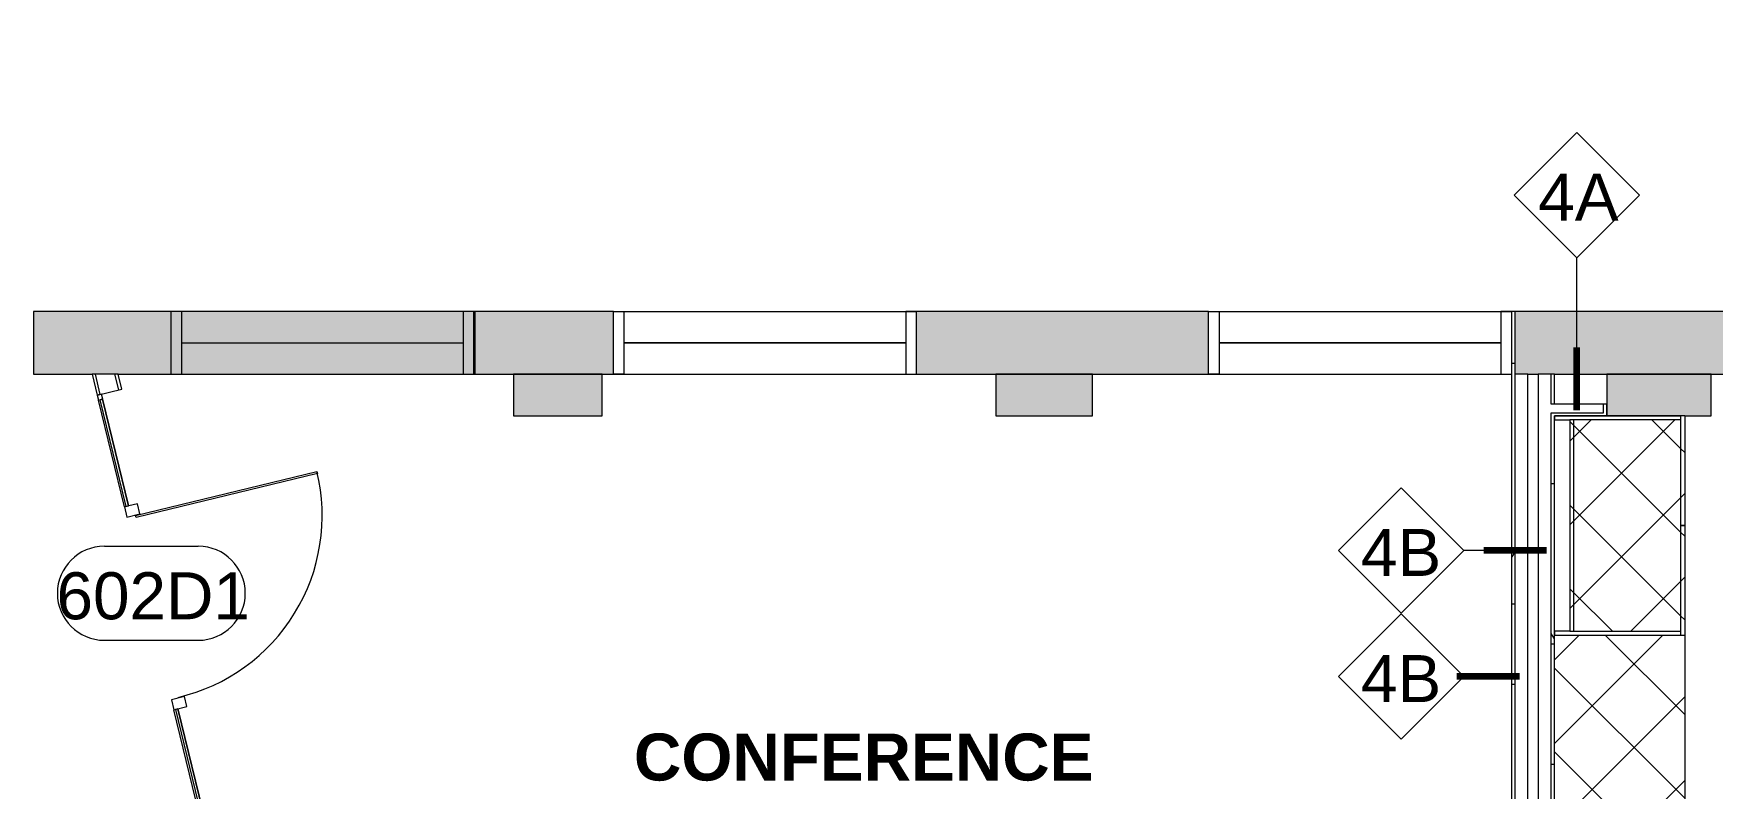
# Model space of a CAD drawing. Header units: inches. Extents: x 920 to 3279, y -557 to 1354.
# Drawn here: x 2373.5 to 2695.1, y 625.1 to 769.7 of the extents above; entities that cross this region are included whole.
import ezdxf

# ---------------------------------------------------------------- set-up
doc = ezdxf.new("R2010")
doc.units = ezdxf.units.IN
doc.header["$MEASUREMENT"] = 0
for name, color, linetype, lineweight in [('1600 K ST 6th Floor-Clean-REVISED_dwg', 8, 'Continuous', 9), ('A-AREA-IDEN', 2, 'Continuous', 9), ('A-COLS', 52, 'Continuous', 13), ('A-DETL', 90, 'Continuous', 9), ('A-DETL-GENF', 92, 'Continuous', 9), ('A-DOOR', 31, 'Continuous', 13), ('A-DOOR-IDEN', 31, 'Continuous', 9), ('A-GLAZ-CURT', 52, 'Continuous', 9), ('A-GLAZ-CWMG', 51, 'Continuous', 9), ('A-Glaz-Exst', 7, 'Continuous', 9), ('A-WALL', 113, 'Continuous', 13), ('A-WALL-IDEN', 211, 'Continuous', 9), ('A-WALL-PATT', 111, 'Continuous', 13), ('I-WALL', 2, 'Continuous', 13), ('Q-CASE', 31, 'Continuous', 9)]:
    doc.layers.add(name, color=color, linetype=linetype, lineweight=lineweight)
doc.styles.add('Swis721 Lt BT_2', font='swissl.ttf', dxfattribs={"height": 9})
doc.styles.add('Swis721 Lt BT_B', font='', dxfattribs={"height": 9})
doc.styles.get('Swis721 Lt BT_B').set_extended_font_data('Swis721 Lt BT', bold=True)
pattern_1 = [(0, (1742.605, 0), (30.72, 7.68), [1.267, -21.773, 1.267, -21.773, -122.88]), (0, (1742.605, 0), (30.72, 7.68), [-46.08, 1.267, -44.813, 1.267, -21.773, -53.76]), (0, (1742.605, 0), (30.72, 7.68), [-115.2, 1.267, -14.093, 1.267, -37.133]), (120, (1754.125, 3.84), (-22.011075, 22.7643), [1.267, -21.773, 1.267, -21.773, -122.88]), (120, (1754.125, 3.84), (-22.011075, 22.7643), [-46.08, 1.267, -44.813, 1.267, -21.773, -53.76]), (120, (1754.125, 3.84), (-22.011075, 22.7643), [-115.2, 1.267, -14.093, 1.267, -37.133]), (240, (1757.965, 19.2), (-8.708925, -30.4443), [1.267, -21.773, 1.267, -21.773, -122.88]), (240, (1757.965, 19.2), (-8.708925, -30.4443), [-46.08, 1.267, -44.813, 1.267, -21.773, -53.76]), (240, (1757.965, 19.2), (-8.708925, -30.4443), [-115.2, 1.267, -14.093, 1.267, -37.133])]
pattern_2 = [(315, (-652.504, 919.842), (8.01223, 8.01223), []), (45, (-652.504, 919.842), (-8.01223, 8.01223), [])]

# ---------------------------------------------------------------- blocks, each defined once
blk = doc.blocks.new('System Panel - Glazed-7517048-Level XX  CONSTRUCTION')
at = {"layer": 'A-GLAZ-CURT', "lineweight": 13}
for p, q in [((10.53, 0.37), (-10.53, 0.37)), ((-10.53, 0.37), (-10.53, -0.13)), ((10.53, -0.13), (10.53, 0.37)), ((-10.53, -0.13), (10.53, -0.13))]:
    blk.add_line(p, q, dxfattribs=at)
blk = doc.blocks.new('perimeter columns - perimeter columns-7228800-Level XX  CONSTRUCTION')
at = {"layer": 'A-COLS', "lineweight": 9}
h = blk.add_hatch(color=7, dxfattribs=at)
h.paths.add_polyline_path([(12, 84), (59, 84), (59, 94), (12, 94)], flags=0)
h.paths.add_polyline_path([(573.1, 84), (629, 84), (629, 94), (571, 94), (571, 84)], flags=0)
h.paths.add_polyline_path([(743.95, 84), (743.95, 94), (685, 94), (685, 84)], flags=0)
h.paths.add_polyline_path([(173, 84), (173, 94), (115, 94), (115, 84)], flags=0)
h.paths.add_polyline_path([(1390.51, 84), (1421.51, 84), (1426.24, 85.3), (1422.09, 94), (1390.51, 94)], flags=0)
h.paths.add_polyline_path([(229, 84), (287, 84), (287, 94), (229, 94)], flags=0)
h.paths.add_polyline_path([(953.95, 84), (953.95, 94), (931.95, 94), (931.95, 84), (953.33, 84)], flags=0)
h.paths.add_polyline_path([(457, 84), (515, 84), (515, 94), (457, 94)], flags=0)
h.paths.add_polyline_path([(343, 84), (401, 84), (401, 94), (343, 94)], flags=0)
h.paths.add_polyline_path([(1079.95, 84), (1079.95, 94), (1056.95, 94), (1056.95, 84)], flags=0)
h.paths.add_polyline_path([(1159.95, 84), (1184.95, 84), (1184.95, 94), (1159.95, 94)], flags=0)
h.paths.add_polyline_path([(1287.95, 84), (1305.95, 84), (1305.95, 94), (1287.95, 94)], flags=0)
h.paths.add_polyline_path([(838.95, 84), (838.95, 94), (819.95, 94), (819.95, 84), (838.33, 84)], flags=0)
h.paths.add_polyline_path([(1523.01, 178.61), (1524.2, 182.34), (1524.2, 206.47), (1515.95, 206.47), (1515.95, 182.29), (1519.44, 180.47)], flags=0)
h.paths.add_polyline_path([(1524.2, 318.22), (1524.2, 348.22), (1515.95, 348.22), (1515.95, 318.22)], flags=0)
h.paths.add_polyline_path([(1524.2, 436.04), (1524.2, 456.04), (1515.95, 456.04), (1515.95, 436.04)], flags=0)
h.paths.add_polyline_path([(1524.2, 551.04), (1524.2, 569.54), (1515.95, 569.54), (1515.95, 551.04)], flags=0)
h.paths.add_polyline_path([(1515.95, 680.5), (1524.2, 680.5), (1524.2, 704.5), (1515.95, 704.5)], flags=0)
h.paths.add_polyline_path([(722.81, 696.5), (739.8, 696.5), (739.8, 704.5), (722.81, 704.5)], flags=0)
h.paths.add_polyline_path([(946.41, 696.5), (952.2, 696.5), (952.2, 704.5), (932.2, 704.5), (932.2, 696.5)], flags=0)
h.paths.add_polyline_path([(833.7, 696.5), (833.7, 704.5), (815.2, 704.5), (815.2, 696.5)], flags=0)
h.paths.add_polyline_path([(574.9, 696.5), (574.9, 704.5), (560.9, 704.5), (560.9, 769.75), (547.9, 769.75), (547.9, 696.5), (573.1, 696.5)], flags=0)
h.paths.add_polyline_path([(1270.45, 696.5), (1301.45, 696.5), (1301.45, 704.5), (1270.45, 704.5)], flags=0)
h.paths.add_polyline_path([(1385.45, 696.5), (1410.45, 696.5), (1410.45, 704.5), (1385.45, 704.5)], flags=0)
h.paths.add_polyline_path([(1179.83, 696.5), (1182.95, 696.5), (1182.95, 704.5), (1159.7, 704.5), (1159.7, 696.5), (1174.08, 696.5)], flags=0)
h.paths.add_polyline_path([(1049.7, 696.5), (1075.7, 696.5), (1075.7, 704.5), (1049.7, 704.5)], flags=0)
at = {"layer": 'A-COLS', "color": 8, "lineweight": 20}
for p, q in [((739.8, 704.5), (722.81, 704.5)), ((722.81, 704.5), (722.81, 696.5)), ((739.8, 696.5), (739.8, 704.5)), ((833.7, 704.5), (815.2, 704.5)), ((815.2, 704.5), (815.2, 696.5)), ((833.7, 696.5), (833.7, 704.5)), ((952.2, 704.5), (932.2, 704.5)), ((932.2, 704.5), (932.2, 696.5)), ((952.2, 696.5), (952.2, 704.5)), ((722.81, 696.5), (739.8, 696.5)), ((815.2, 696.5), (833.7, 696.5)), ((932.2, 696.5), (946.41, 696.5)), ((947.16, 696.5), (952.2, 696.5))]:
    blk.add_line(p, q, dxfattribs=at)
blk = doc.blocks.new('CW Cupbd1 - Fridge 80_h x 24_d - 2 Doors - COUNTER DEPTH-V1-Level XX  CONSTRUCTION')
at = {"layer": 'Q-CASE'}
h = blk.add_hatch(dxfattribs=at)
h.set_pattern_fill('FP_5', color=256, style=0, pattern_type=2)
h.set_pattern_definition(pattern_2)
h.paths.add_polyline_path([(2.75, -6.06), (43.25, -6.06), (43.25, -5.31), (2.75, -5.31)], flags=0)
h = blk.add_hatch(dxfattribs=at)
h.set_pattern_fill('FP_5', color=256, style=0, pattern_type=2)
h.set_pattern_definition(pattern_2)
h.paths.add_polyline_path([(2.75, -6.06), (2.75, -26.56), (43.25, -26.56), (43.25, -6.06), (7.16, -6.06)], flags=0)
h = blk.add_hatch(dxfattribs=at)
h.set_pattern_fill('FP_5', color=256, style=0, pattern_type=2)
h.set_pattern_definition(pattern_2)
h.paths.add_polyline_path([(2, -27.31), (23, -27.31), (23, -26.56), (2, -26.56)], flags=0)
h = blk.add_hatch(dxfattribs=at)
h.set_pattern_fill('FP_5', color=256, style=0, pattern_type=2)
h.set_pattern_definition(pattern_2)
h.paths.add_polyline_path([(23, -27.31), (44, -27.31), (44, -26.56), (23, -26.56)], flags=0)
at = {"layer": 'Q-CASE', "lineweight": 20}
for p, q in [((2.75, -2.36), (2, -2.36)), ((2, -2.36), (2, -26.56)), ((2.75, -5.31), (2.75, -2.36)), ((44, -2.36), (43.25, -2.36)), ((43.25, -2.36), (43.25, -5.31)), ((44, -26.56), (44, -2.36))]:
    blk.add_line(p, q, dxfattribs=at)
at = {"layer": 'Q-CASE'}
for p, q in [((43.25, -5.31), (2.75, -5.31)), ((2.75, -5.31), (2.75, -6.06)), ((2.75, -6.06), (2.75, -26.56)), ((2.75, -6.06), (43.25, -6.06)), ((43.25, -6.06), (43.25, -5.31)), ((43.25, -26.56), (43.25, -6.06)), ((2, -26.56), (23, -26.56)), ((2, -26.56), (2, -27.31)), ((23, -27.31), (2, -27.31)), ((23, -27.31), (23, -26.56)), ((23, -26.56), (44, -26.56)), ((23, -26.56), (23, -27.31)), ((44, -27.31), (23, -27.31)), ((44, -27.31), (44, -26.56))]:
    blk.add_line(p, q, dxfattribs=at)
blk = doc.blocks.new('System Panel - Glazed-7517087-Level XX  CONSTRUCTION')
at = {"layer": 'A-GLAZ-CURT', "lineweight": 13}
for p, q in [((23.99, 0.37), (-23.99, 0.37)), ((-23.99, 0.37), (-23.99, -0.13)), ((23.99, -0.13), (23.99, 0.37)), ((-23.99, -0.13), (23.99, -0.13))]:
    blk.add_line(p, q, dxfattribs=at)
blk = doc.blocks.new('Rectangular Mullion - 1 1_8_ x 7_8_ rectangular-7453538-Level XX  CONSTRUCTION')
at = {"layer": 'A-GLAZ-CWMG', "lineweight": 20}
for p, q in [((0, 0.4375), (-1, 0.4375)), ((-1, 0.4375), (-1, -0.4375)), ((0, -0.4375), (0, 0.4375)), ((-1, -0.4375), (0, -0.4375))]:
    blk.add_line(p, q, dxfattribs=at)
blk = doc.blocks.new('Rectangular Mullion - 1 1_8_ x 7_8_ rectangular-7517084-Level XX  CONSTRUCTION')
at = {"layer": 'A-GLAZ-CWMG'}
for p, q in [((669.13, 593.59), (657.77, 640.2)), ((669.98, 593.8), (658.62, 640.41))]:
    blk.add_line(p, q, dxfattribs=at)
blk = doc.blocks.new('Rectangular Mullion - 2_ x 2 9_16_ rectangular-7349704-Level XX  CONSTRUCTION')
at = {"layer": 'A-GLAZ-CWMG', "lineweight": 20}
for p, q in [((-1, 0.4375), (1, 0.4375)), ((-1, -2.125), (-1, 0.4375)), ((1, 0.4375), (1, -2.125)), ((1, -2.125), (-1, -2.125))]:
    blk.add_line(p, q, dxfattribs=at)
blk = doc.blocks.new('CW-Single Glass Door - Patch Only - Short Pull-7431654-Level XX  CONSTRUCTION')
at = {"layer": 'A-DOOR'}
for p, q in [((-17.875, 37), (-17.5, 37)), ((-17.875, 1.25), (-17.875, 37)), ((-17.5, 37), (-17.5, 1.25)), ((-17.5, 1.25), (-17.875, 1.25))]:
    blk.add_line(p, q, dxfattribs=at)
at = {"layer": 'A-DOOR', "lineweight": 9}
blk.add_arc((-17.875, 1.25), 35.75, 359.5, 90, dxfattribs=at)
blk = doc.blocks.new('Rectangular Mullion - 1 1_8_ x 7_8_ rectangular-7517047-Level XX  CONSTRUCTION')
at = {"layer": 'A-GLAZ-CWMG'}
for p, q in [((648.3, 679.06), (643.31, 699.52)), ((649.15, 679.27), (644.16, 699.73))]:
    blk.add_line(p, q, dxfattribs=at)
blk = doc.blocks.new('1600 K ST 6th Floor-Clean-REVISED_dwg-7023626-Level XX  CONSTRUCTION')
at = {"layer": 'A-Glaz-Exst'}
for p, q in [((715.43, 716.5), (715.2, 716.5)), ((715.2, 716.5), (715.43, 716.5)), ((741.95, 716.5), (799.95, 716.5)), ((855.95, 716.5), (913.95, 716.5)), ((715.2, 704.5), (715.43, 704.5)), ((715.2, 704.5), (715.43, 704.5)), ((743.95, 704.5), (741.95, 704.5)), ((741.95, 704.5), (799.95, 704.5)), ((797.95, 704.5), (799.95, 704.5)), ((857.95, 704.5), (855.95, 704.5)), ((855.95, 704.5), (913.95, 704.5)), ((911.95, 704.5), (913.95, 704.5))]:
    blk.add_line(p, q, dxfattribs=at)
at = {"layer": 'A-Glaz-Exst', "flags": 128}
for points in [[(741.95, 716.5), (743.95, 716.5), (743.95, 704.5)], [(799.95, 716.5), (797.95, 716.5), (797.95, 704.5)], [(855.95, 716.5), (857.95, 716.5), (857.95, 704.5)], [(913.95, 716.5), (911.95, 716.5), (911.95, 704.5)], [(743.95, 710.5), (743.95, 710.5), (797.95, 710.5), (797.95, 710.5), (743.95, 710.5), (743.96, 710.5), (797.95, 710.5)], [(911.95, 710.5), (911.95, 710.5), (857.96, 710.5), (857.95, 710.5), (911.95, 710.5), (911.95, 710.5), (857.95, 710.5)]]:
    blk.add_lwpolyline(points, dxfattribs=at)
blk = doc.blocks.new('Wall Tag - 1_4_-62626-Level XX  CONSTRUCTION')
at = {"layer": 'A-WALL-IDEN'}
for p, q in [((-0.125, 0), (0, 0.125)), ((0, 0.125), (0.125, 0)), ((-0.125, 0), (0, -0.125)), ((0, -0.125), (0.125, 0))]:
    blk.add_line(p, q, dxfattribs=at)
blk = doc.blocks.new('Door Tag - Door Tag-41184-Level XX  CONSTRUCTION')
at = {"layer": 'A-DOOR-IDEN'}
for p, q in [((-0.09375, 0.09375), (0.09375, 0.09375)), ((-0.09375, -0.09375), (0.09375, -0.09375))]:
    blk.add_line(p, q, dxfattribs=at)
for centre, start, end in [((-0.09375, 0), 90, 270), ((0.09375, 0), 270, 90)]:
    blk.add_arc(centre, 0.09375, start, end, dxfattribs=at)

msp = doc.modelspace()

# ---------------------------------------------------------------- hatches: boundary and pattern name
at = {"layer": 'A-DETL-GENF'}
msp.add_hatch(color=7, dxfattribs=at).paths.add_polyline_path([(2399.81, 704.5), (2457.81, 704.5), (2457.81, 716.5), (2399.81, 716.5), (2399.81, 716.24)], flags=0)
at = {"layer": 'A-WALL-PATT', "lineweight": 9}
for points in [[(2393.05, 704.5), (2399.81, 704.5), (2399.81, 716.5), (2373.51, 716.5), (2373.51, 704.5), (2389.72, 704.5)], [(2484.56, 704.5), (2484.56, 716.5), (2458.03, 716.5), (2458.03, 704.5)], [(2598.56, 704.5), (2598.56, 716.5), (2542.56, 716.5), (2542.56, 704.5)], [(2661.68, 704.5), (2712.56, 704.5), (2712.56, 716.5), (2657.18, 716.5), (2657.18, 704.5), (2659.68, 704.5)]]:
    msp.add_hatch(color=7, dxfattribs=at).paths.add_polyline_path(points, flags=0)
h = msp.add_hatch(dxfattribs=at)
h.set_pattern_fill('FP_2', color=256, style=0, pattern_type=2)
h.set_pattern_definition(pattern_1)
h.paths.add_polyline_path([(2656.56, 520.1), (2657.18, 520.1), (2657.18, 716.5), (2656.56, 716.5), (2656.56, 581.14)], flags=0)
h = msp.add_hatch(dxfattribs=at)
h.set_pattern_fill('FP_2', color=256, style=0, pattern_type=2)
h.set_pattern_definition(pattern_1)
h.paths.add_polyline_path([(2664.18, 520.1), (2664.81, 520.1), (2664.81, 697.12), (2664.18, 697.12), (2664.18, 546.9)], flags=0)
h.paths.add_polyline_path([(2664.81, 698.75), (2664.81, 704.5), (2664.18, 704.5), (2664.18, 698.75)], flags=0)
at = {"layer": 'Q-CASE'}
h = msp.add_hatch(dxfattribs=at)
h.set_pattern_fill('FP_1', color=256, style=0, pattern_type=2)
h.set_pattern_definition([(45, (1742.605, 0), (-8.01223, 8.01223), []), (135, (1742.605, 0), (-8.01223, -8.01223), [])])
h.paths.add_polyline_path([(2689.79, 547.1), (2689.81, 547.1), (2689.81, 654.5), (2664.81, 654.5), (2664.83, 547.1), (2689.06, 547.1)], flags=0)
h.paths.add_polyline_path([(2683.59, 589.63), (2668.86, 589.63), (2668.86, 600.33), (2667.49, 600.33), (2667.26, 600.04), (2667.2, 599.98), (2667, 599.86), (2666.79, 599.78), (2666.56, 599.76), (2666.31, 599.79), (2666.08, 599.88), (2665.86, 600.03), (2665.64, 600.33), (2665.58, 600.45), (2665.53, 600.77), (2665.52, 600.92), (2665.64, 601.27), (2665.7, 601.38), (2665.86, 601.57), (2665.91, 602.51), (2666, 602.54), (2665.99, 602.6), (2665.92, 602.63), (2666, 603.58), (2666.06, 603.65), (2666.35, 603.68), (2666.37, 603.72), (2666.37, 603.82), (2666.75, 603.82), (2666.79, 603.67), (2666.81, 603.65), (2667.06, 603.65), (2667.13, 603.57), (2667.17, 602.62), (2667.12, 602.59), (2667.12, 602.54), (2667.21, 602.51), (2667.26, 601.57), (2667.53, 601.27), (2668.86, 601.27), (2668.86, 611.97), (2685.5, 611.97), (2685.5, 589.63)], flags=0)
h.paths.add_polyline_path([(2666.56, 612.7), (2666.3, 612.73), (2666.06, 612.83), (2665.85, 612.99), (2665.69, 613.2), (2665.59, 613.44), (2665.56, 613.7), (2665.59, 613.96), (2665.69, 614.2), (2665.85, 614.41), (2666.06, 614.57), (2666.3, 614.67), (2666.56, 614.7), (2666.82, 614.67), (2667.06, 614.57), (2667.31, 614.35), (2667.43, 614.2), (2667.53, 613.96), (2667.56, 613.7), (2667.53, 613.44), (2667.39, 613.15), (2667.27, 612.99), (2667.06, 612.83), (2666.82, 612.73)], flags=0)

# ---------------------------------------------------------------- linework, layer by layer
at = {"layer": 'A-DETL'}
for p, q in [((2457.81, 716.5), (2399.81, 716.5)), ((2399.81, 716.5), (2399.81, 704.5)), ((2401.81, 716.5), (2401.81, 704.5)), ((2455.81, 716.5), (2455.81, 704.5)), ((2457.81, 704.5), (2457.81, 716.5)), ((2401.81, 710.5), (2455.81, 710.5)), ((2399.81, 704.5), (2457.81, 704.5))]:
    msp.add_line(p, q, dxfattribs=at)
at = {"layer": 'A-WALL', "color": 8, "lineweight": 20}
for p, q in [((2399.81, 716.5), (2373.51, 716.5)), ((2373.51, 716.5), (2373.51, 704.5)), ((2484.56, 716.5), (2458.03, 716.5)), ((2458.03, 716.5), (2458.03, 704.5)), ((2484.56, 704.5), (2484.56, 716.5)), ((2598.56, 716.5), (2542.56, 716.5)), ((2542.56, 716.5), (2542.56, 704.5)), ((2598.56, 704.5), (2598.56, 716.5)), ((2712.56, 716.5), (2656.56, 716.5)), ((2656.56, 716.5), (2656.56, 704.5)), ((2373.51, 704.5), (2384.7, 704.5)), ((2389.72, 704.5), (2399.81, 704.5)), ((2458.03, 704.5), (2484.56, 704.5)), ((2542.56, 704.5), (2598.56, 704.5)), ((2659.68, 704.5), (2661.68, 704.5)), ((2664.81, 704.5), (2712.56, 704.5))]:
    msp.add_line(p, q, dxfattribs=at)
at = {"layer": 'A-WALL'}
for p, q in [((2657.18, 716.5), (2657.18, 519.47)), ((2389.72, 704.5), (2384.7, 704.5)), ((2386.29, 700.64), (2385.35, 704.5)), ((2389.81, 701.5), (2389.08, 704.5)), ((2659.68, 704.5), (2657.18, 704.5)), ((2664.81, 704.5), (2661.68, 704.5)), ((2664.18, 698.75), (2664.18, 704.5)), ((2664.81, 698.75), (2664.18, 698.75)), ((2674.18, 697.12), (2674.18, 698.75)), ((2664.18, 519.47), (2664.18, 697.12)), ((2664.18, 697.12), (2674.18, 697.12))]:
    msp.add_line(p, q, dxfattribs=at)
at = {"layer": 'A-WALL-IDEN'}
for p, q in [((2669.1, 697.62), (2669.1, 726.8)), ((2663.25, 670.74), (2647.41, 670.74)), ((2658.12, 646.57), (2647.41, 646.57))]:
    msp.add_line(p, q, dxfattribs=at)
at = {"layer": 'A-WALL-IDEN', "lineweight": 90}
for p, q in [((2669.1, 697.62), (2669.1, 709.62)), ((2663.25, 670.74), (2651.25, 670.74)), ((2658.12, 646.57), (2646.12, 646.57))]:
    msp.add_line(p, q, dxfattribs=at)
at = {"layer": 'I-WALL'}
for p, q in [((2384.7, 704.5), (2385.68, 700.49)), ((2390.42, 701.65), (2389.72, 704.5)), ((2656.56, 704.5), (2656.56, 515.22)), ((2659.68, 520.1), (2659.68, 704.5)), ((2661.68, 704.5), (2661.68, 520.1)), ((2664.81, 698.75), (2664.81, 704.5)), ((2385.68, 700.49), (2390.42, 701.65)), ((2674.81, 698.75), (2664.81, 698.75)), ((2674.81, 696.5), (2674.81, 698.75)), ((2664.81, 520.1), (2664.81, 696.5)), ((2664.81, 696.5), (2674.81, 696.5))]:
    msp.add_line(p, q, dxfattribs=at)
at = {"layer": 'Q-CASE'}
for p, q in [((2689.81, 654.5), (2689.76, 654.5)), ((2689.81, 547.1), (2689.81, 654.5))]:
    msp.add_line(p, q, dxfattribs=at)

# ---------------------------------------------------------------- block references
at = {"layer": '1600 K ST 6th Floor-Clean-REVISED_dwg', "color": 7}
msp.add_blockref('1600 K ST 6th Floor-Clean-REVISED_dwg-7023626-Level XX  CONSTRUCTION', (1742.61, 0), dxfattribs=at)
at = {"layer": 'A-COLS', "lineweight": 9}
msp.add_blockref('perimeter columns - perimeter columns-7228800-Level XX  CONSTRUCTION', (1742.61, 0), dxfattribs=at)
at = {"layer": 'A-DOOR', "rotation": 283.6977411180699}
msp.add_blockref('CW-Single Glass Door - Patch Only - Short Pull-7431654-Level XX  CONSTRUCTION', (2396.06, 659.74), dxfattribs=at)
at = {"layer": 'A-DOOR-IDEN', "xscale": 95.99999999999994, "yscale": 95.99999999999994, "zscale": 95.99999999999994}
msp.add_blockref('Door Tag - Door Tag-41184-Level XX  CONSTRUCTION', (2396.06, 662.53), dxfattribs=at)
at = {"layer": 'A-GLAZ-CURT', "rotation": 283.6977411180699}
for name, p in [('System Panel - Glazed-7517048-Level XX  CONSTRUCTION', (2388.83, 689.4)), ('System Panel - Glazed-7517087-Level XX  CONSTRUCTION', (2406.48, 617))]:
    msp.add_blockref(name, p, dxfattribs=at)
at = {"layer": 'A-GLAZ-CWMG', "rotation": 103.6977411180699}
msp.add_blockref('Rectangular Mullion - 1 1_8_ x 7_8_ rectangular-7453538-Level XX  CONSTRUCTION', (2386.1, 700.6), dxfattribs=at)
at = {"layer": 'A-GLAZ-CWMG'}
for name in ['Rectangular Mullion - 1 1_8_ x 7_8_ rectangular-7517047-Level XX  CONSTRUCTION', 'Rectangular Mullion - 1 1_8_ x 7_8_ rectangular-7517084-Level XX  CONSTRUCTION']:
    msp.add_blockref(name, (1742.61, 0), dxfattribs=at)
at = {"layer": 'A-GLAZ-CWMG', "extrusion": (0, 0, -1), "rotation": 256.3022588819301}
for p in [(-2391.56, 678.2), (-2400.56, 641.28)]:
    msp.add_blockref('Rectangular Mullion - 2_ x 2 9_16_ rectangular-7349704-Level XX  CONSTRUCTION', p, dxfattribs=at)
at = {"layer": 'A-WALL-IDEN', "xscale": 95.99999999999994, "yscale": 95.99999999999994, "zscale": 95.99999999999994}
for p in [(2669.1, 738.8), (2635.41, 670.74), (2635.41, 646.57)]:
    msp.add_blockref('Wall Tag - 1_4_-62626-Level XX  CONSTRUCTION', p, dxfattribs=at)
at = {"layer": 'Q-CASE', "rotation": 90.00000000000021}
msp.add_blockref('CW Cupbd1 - Fridge 80_h x 24_d - 2 Doors - COUNTER DEPTH-V1-Level XX  CONSTRUCTION', (2662.45, 652.5), dxfattribs=at)

# ---------------------------------------------------------------- texts
at = {"layer": 'A-AREA-IDEN', "insert": (2488.49, 635.66), "char_height": 9, "width": 104.838, "attachment_point": 1, "style": 'Swis721 Lt BT_B'}
msp.add_mtext('CONFERENCE', dxfattribs=at)
at = {"layer": 'A-DOOR-IDEN', "insert": (2377.9, 666.55), "char_height": 9, "width": 43.632, "attachment_point": 1, "style": 'Swis721 Lt BT_2'}
msp.add_mtext('602D1', dxfattribs=at)
at = {"layer": 'A-WALL-IDEN', "char_height": 9, "attachment_point": 1, "style": 'Swis721 Lt BT_2'}
for s, insert, width in [('4A', (2661.7, 742.93), 17.574), ('4B', (2627.74, 674.86), 18.18), ('4B', (2627.74, 650.69), 18.18)]:
    msp.add_mtext(s, dxfattribs=dict(at, insert=insert, width=width))

doc.saveas('drawing.dxf')
